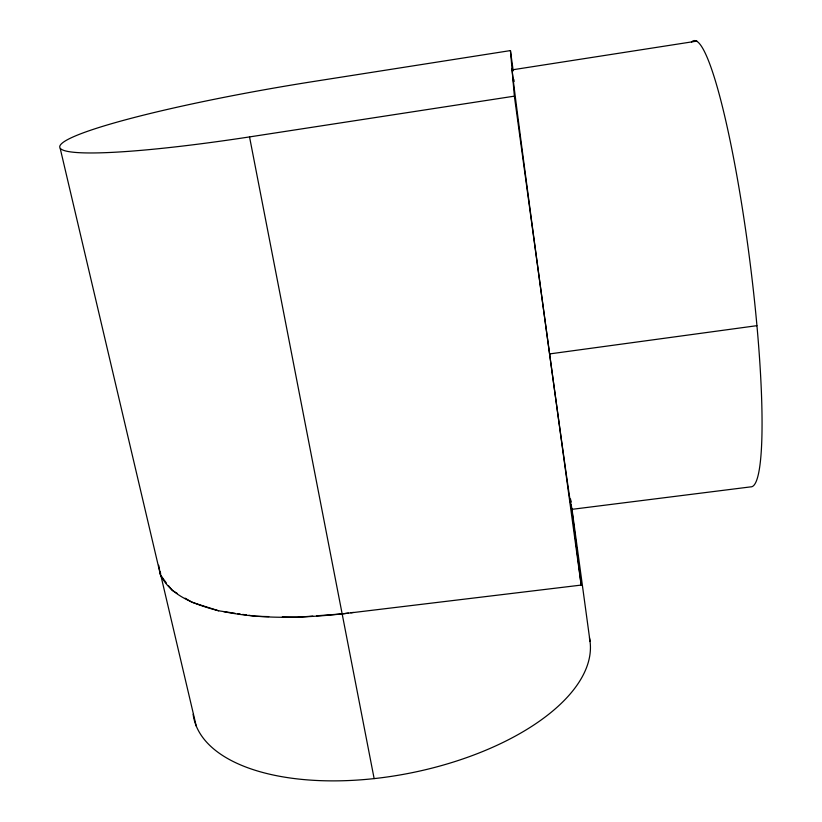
<?xml version="1.0" encoding="UTF-8"?>
<svg xmlns="http://www.w3.org/2000/svg" width="822" height="822" viewBox="0 0 822 822"><rect width="100%" height="100%" fill="white"/><g stroke="black" fill="none" stroke-linecap="round" stroke-linejoin="round"><path stroke-width="1.23" d="M510.441 50.584L315.278 81.224A229.564 22.173 -9.7 0 0 61.948 143.336A229.564 22.173 -9.7 0 0 249.539 136.914L514.367 96.153L510.441 50.584L513.205 70.846M512.106 69.87L696.902 41.1M549.589 353.922L756.877 325.676M571.619 509.383L750.825 486.86A225.002 27.29 82.7 0 0 748.339 249.385A225.002 27.29 82.7 0 0 691.528 42.086M571.321 505.335L581.164 585.089L342.158 613.89C302.825 618.031 262.68 619.531 223.697 611.65M312.863 616.089L297.04 617.281L282.316 616.921M316.686 615.801L342.158 613.89A209.045 79.6 -10.8 0 0 348.384 613.099M268.732 616.603L255.663 616.284L248.994 615.318M235.082 613.304L218.611 610.787C196.571 604.9 171.212 596.834 160.424 574.784L60.263 148.669M237.609 613.674L240.137 614.034M242.665 614.404L246.466 614.959M218.611 610.787L191.988 602.279L185.135 598.169M177.449 593.556L172.178 590.391L168.5 585.706M160.927 575.575L166.301 582.921M161.03 576.232L196.242 726.062M249.539 136.914L374.144 778.619M158.687 565.248L160.424 574.784M160.321 572.05L160.722 574.403M572.009 509.219L590.042 641.509M514.367 96.153L581.164 585.089M570.54 499.005L570.848 501.543M571.208 504.821A222.289 1.048 82.3 0 1 542.284 300.246A222.289 1.048 82.3 0 1 512.332 69.983M513.822 79.446A222.289 1.048 82.3 0 1 514.13 81.512M570.745 500.824A222.289 1.048 82.3 0 1 570.992 502.972M353.388 612.411A209.045 79.6 -10.8 0 1 350.881 612.76M589.415 637.759A201.852 97.027 -11.3 0 1 407.753 773.543A201.852 97.027 -11.3 0 1 193.129 714.277"/></g></svg>
